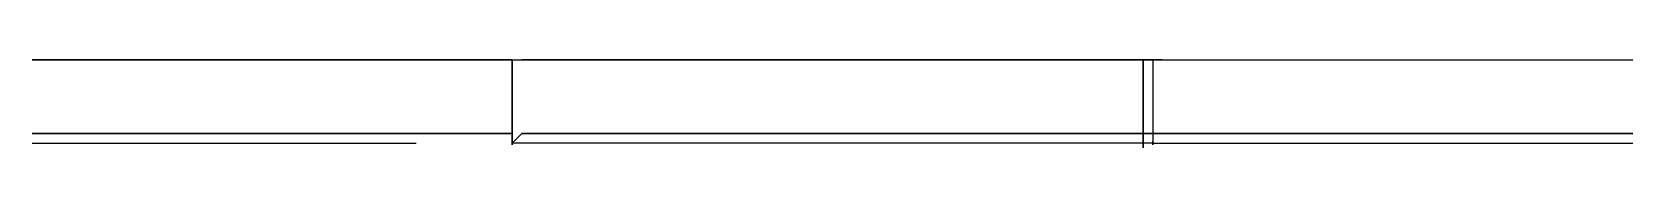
# Model space of a CAD drawing. Header units: inches. Extents: x 462 to 6462, y -4013 to 671.
# Drawn here: x 462 to 6462, y 341 to 671 of the extents above; entities outside this region: 38.
import ezdxf

# ---------------------------------------------------------------- set-up
doc = ezdxf.new("R2010")
doc.units = ezdxf.units.IN
doc.header["$PDMODE"] = 1

msp = doc.modelspace()

# ---------------------------------------------------------------- linework, layer by layer
at = {"extrusion": (-9.49411e-16, -1, -2.65269e-14)}
msp.add_line((2261.8, 671.1, 1356), (461.8, 671.1, 36), dxfattribs=at)
at = {"extrusion": (0, 1, -1.83697e-16)}
for p, q in [((461.8, 671.1, -240), (2261.8, 671.1, -240)), ((461.8, 671.1), (461.8, 671.1, -240)), ((497.8, 671.1, -204), (561.7, 671.1, -204)), ((497.8, 671.1, -76.2), (497.8, 671.1, -204)), ((497.8, 671.1, -76.2), (561.7, 671.1, -204)), ((517.9, 671.1, -36), (584.5, 671.1, -169.2)), ((584.5, 671.1, -169.2), (679.7, 671.1, -36)), ((603.9, 671.1, -204), (799.7, 671.1, -204)), ((603.9, 671.1, -204), (701.8, 671.1, -67)), ((701.8, 671.1, -67), (799.7, 671.1, -204)), ((723.9, 671.1, -36), (821.8, 671.1, -173)), ((821.8, 671.1, -173), (919.7, 671.1, -36)), ((843.9, 671.1, -204), (1039.7, 671.1, -204)), ((843.9, 671.1, -204), (941.8, 671.1, -67)), ((941.8, 671.1, -67), (1039.7, 671.1, -204)), ((963.9, 671.1, -36), (1061.8, 671.1, -173)), ((1061.8, 671.1, -173), (1159.7, 671.1, -36)), ((1083.9, 671.1, -204), (1279.7, 671.1, -204)), ((1083.9, 671.1, -204), (1181.8, 671.1, -67)), ((1181.8, 671.1, -67), (1279.7, 671.1, -204)), ((1203.9, 671.1, -36), (1301.8, 671.1, -173)), ((1301.8, 671.1, -173), (1399.7, 671.1, -36)), ((1323.9, 671.1, -204), (1519.7, 671.1, -204)), ((1323.9, 671.1, -204), (1421.8, 671.1, -67)), ((1421.8, 671.1, -67), (1519.7, 671.1, -204)), ((1443.9, 671.1, -36), (1541.8, 671.1, -173)), ((1541.8, 671.1, -173), (1639.7, 671.1, -36)), ((1563.9, 671.1, -204), (1759.7, 671.1, -204)), ((1563.9, 671.1, -204), (1661.8, 671.1, -67)), ((1661.8, 671.1, -67), (1759.7, 671.1, -204)), ((1683.9, 671.1, -36), (1781.8, 671.1, -173)), ((1781.8, 671.1, -173), (1879.7, 671.1, -36)), ((4661.8, 671.1, -240), (6461.8, 671.1, -240)), ((4803.9, 671.1, -204), (4999.7, 671.1, -204)), ((4803.9, 671.1, -204), (4901.8, 671.1, -67)), ((4901.8, 671.1, -67), (4999.7, 671.1, -204)), ((4923.9, 671.1, -36), (5021.8, 671.1, -173)), ((5021.8, 671.1, -173), (5119.7, 671.1, -36)), ((5043.9, 671.1, -204), (5239.7, 671.1, -204)), ((5043.9, 671.1, -204), (5141.8, 671.1, -67)), ((5141.8, 671.1, -67), (5239.7, 671.1, -204)), ((5163.9, 671.1, -36), (5261.8, 671.1, -173)), ((5261.8, 671.1, -173), (5359.7, 671.1, -36)), ((5283.9, 671.1, -204), (5479.7, 671.1, -204)), ((5283.9, 671.1, -204), (5381.8, 671.1, -67)), ((5381.8, 671.1, -67), (5479.7, 671.1, -204)), ((5403.9, 671.1, -36), (5501.8, 671.1, -173)), ((5501.8, 671.1, -173), (5599.7, 671.1, -36)), ((5523.9, 671.1, -204), (5719.7, 671.1, -204)), ((5523.9, 671.1, -204), (5621.8, 671.1, -67)), ((5621.8, 671.1, -67), (5719.7, 671.1, -204)), ((5643.9, 671.1, -36), (5741.8, 671.1, -173)), ((5741.8, 671.1, -173), (5839.7, 671.1, -36)), ((5763.9, 671.1, -204), (5959.7, 671.1, -204)), ((5763.9, 671.1, -204), (5861.8, 671.1, -67)), ((5861.8, 671.1, -67), (5959.7, 671.1, -204)), ((5883.9, 671.1, -36), (5981.8, 671.1, -173)), ((5981.8, 671.1, -173), (6079.7, 671.1, -36)), ((6003.9, 671.1, -204), (6199.7, 671.1, -204)), ((6003.9, 671.1, -204), (6101.8, 671.1, -67)), ((6101.8, 671.1, -67), (6199.7, 671.1, -204)), ((6123.9, 671.1, -36), (6221.8, 671.1, -173)), ((6221.8, 671.1, -173), (6319.7, 671.1, -36)), ((6243.9, 671.1, -204), (6405.7, 671.1, -204)), ((6243.9, 671.1, -204), (6339.1, 671.1, -70.8)), ((6339.1, 671.1, -70.8), (6405.7, 671.1, -204)), ((6361.9, 671.1, -36), (6425.8, 671.1, -163.8)), ((6425.8, 671.1, -163.8), (6425.8, 671.1, -36)), ((6461.8, 671.1, -240), (6461.8, 671.1)), ((461.8, 395.1, -240), (2261.8, 395.1, -240)), ((2261.8, 395.1), (461.8, 395.1)), ((461.8, 395.1), (461.8, 395.1, -240)), ((497.8, 395.1, -204), (561.7, 395.1, -204)), ((497.8, 395.1, -76.2), (497.8, 395.1, -204)), ((497.8, 395.1, -76.2), (561.7, 395.1, -204)), ((679.7, 395.1, -36), (517.9, 395.1, -36)), ((517.9, 395.1, -36), (584.5, 395.1, -169.2)), ((584.5, 395.1, -169.2), (679.7, 395.1, -36)), ((603.9, 395.1, -204), (799.7, 395.1, -204)), ((603.9, 395.1, -204), (701.8, 395.1, -67)), ((701.8, 395.1, -67), (799.7, 395.1, -204)), ((919.7, 395.1, -36), (723.9, 395.1, -36)), ((723.9, 395.1, -36), (821.8, 395.1, -173)), ((821.8, 395.1, -173), (919.7, 395.1, -36)), ((843.9, 395.1, -204), (1039.7, 395.1, -204)), ((843.9, 395.1, -204), (941.8, 395.1, -67)), ((941.8, 395.1, -67), (1039.7, 395.1, -204)), ((1159.7, 395.1, -36), (963.9, 395.1, -36)), ((963.9, 395.1, -36), (1061.8, 395.1, -173)), ((1061.8, 395.1, -173), (1159.7, 395.1, -36)), ((1083.9, 395.1, -204), (1279.7, 395.1, -204)), ((1083.9, 395.1, -204), (1181.8, 395.1, -67)), ((1181.8, 395.1, -67), (1279.7, 395.1, -204)), ((1399.7, 395.1, -36), (1203.9, 395.1, -36)), ((1203.9, 395.1, -36), (1301.8, 395.1, -173)), ((1301.8, 395.1, -173), (1399.7, 395.1, -36)), ((1323.9, 395.1, -204), (1519.7, 395.1, -204)), ((1323.9, 395.1, -204), (1421.8, 395.1, -67)), ((1421.8, 395.1, -67), (1519.7, 395.1, -204)), ((1639.7, 395.1, -36), (1443.9, 395.1, -36)), ((1443.9, 395.1, -36), (1541.8, 395.1, -173)), ((1541.8, 395.1, -173), (1639.7, 395.1, -36)), ((1563.9, 395.1, -204), (1759.7, 395.1, -204)), ((1563.9, 395.1, -204), (1661.8, 395.1, -67)), ((1661.8, 395.1, -67), (1759.7, 395.1, -204)), ((1879.7, 395.1, -36), (1683.9, 395.1, -36)), ((1683.9, 395.1, -36), (1781.8, 395.1, -173)), ((1781.8, 395.1, -173), (1879.7, 395.1, -36)), ((1803.9, 395.1, -204), (1999.7, 395.1, -204)), ((1803.9, 395.1, -204), (1901.8, 395.1, -67)), ((1901.8, 395.1, -67), (1999.7, 395.1, -204)), ((2119.7, 395.1, -36), (1923.9, 395.1, -36)), ((1923.9, 395.1, -36), (2021.8, 395.1, -173)), ((2021.8, 395.1, -173), (2119.7, 395.1, -36)), ((2043.9, 395.1, -204), (2205.7, 395.1, -204)), ((2043.9, 395.1, -204), (2139.1, 395.1, -70.8)), ((2139.1, 395.1, -70.8), (2205.7, 395.1, -204)), ((2225.8, 395.1, -36), (2161.9, 395.1, -36)), ((2161.9, 395.1, -36), (2225.8, 395.1, -163.8)), ((2225.8, 395.1, -163.8), (2225.8, 395.1, -36)), ((2261.8, 395.1, -240), (2261.8, 395.1)), ((4661.8, 395.1, -240), (6461.8, 395.1, -240)), ((6461.8, 395.1), (4661.8, 395.1)), ((4661.8, 395.1), (4661.8, 395.1, -240)), ((4697.8, 395.1, -76.2), (4697.8, 395.1, -204)), ((4697.8, 395.1, -204), (4761.7, 395.1, -204)), ((4697.8, 395.1, -76.2), (4761.7, 395.1, -204)), ((4717.9, 395.1, -36), (4784.5, 395.1, -169.2)), ((4879.7, 395.1, -36), (4717.9, 395.1, -36)), ((4784.5, 395.1, -169.2), (4879.7, 395.1, -36)), ((4803.9, 395.1, -204), (4901.8, 395.1, -67)), ((4803.9, 395.1, -204), (4999.7, 395.1, -204)), ((4901.8, 395.1, -67), (4999.7, 395.1, -204)), ((4923.9, 395.1, -36), (5021.8, 395.1, -173)), ((5119.7, 395.1, -36), (4923.9, 395.1, -36)), ((5021.8, 395.1, -173), (5119.7, 395.1, -36)), ((5043.9, 395.1, -204), (5141.8, 395.1, -67)), ((5043.9, 395.1, -204), (5239.7, 395.1, -204)), ((5141.8, 395.1, -67), (5239.7, 395.1, -204)), ((5163.9, 395.1, -36), (5261.8, 395.1, -173)), ((5359.7, 395.1, -36), (5163.9, 395.1, -36)), ((5261.8, 395.1, -173), (5359.7, 395.1, -36)), ((5283.9, 395.1, -204), (5381.8, 395.1, -67)), ((5283.9, 395.1, -204), (5479.7, 395.1, -204)), ((5381.8, 395.1, -67), (5479.7, 395.1, -204)), ((5403.9, 395.1, -36), (5501.8, 395.1, -173)), ((5599.7, 395.1, -36), (5403.9, 395.1, -36)), ((5501.8, 395.1, -173), (5599.7, 395.1, -36)), ((5523.9, 395.1, -204), (5621.8, 395.1, -67)), ((5523.9, 395.1, -204), (5719.7, 395.1, -204)), ((5621.8, 395.1, -67), (5719.7, 395.1, -204)), ((5643.9, 395.1, -36), (5741.8, 395.1, -173)), ((5839.7, 395.1, -36), (5643.9, 395.1, -36)), ((5741.8, 395.1, -173), (5839.7, 395.1, -36)), ((5763.9, 395.1, -204), (5861.8, 395.1, -67)), ((5763.9, 395.1, -204), (5959.7, 395.1, -204)), ((5861.8, 395.1, -67), (5959.7, 395.1, -204)), ((5883.9, 395.1, -36), (5981.8, 395.1, -173)), ((6079.7, 395.1, -36), (5883.9, 395.1, -36)), ((5981.8, 395.1, -173), (6079.7, 395.1, -36)), ((6003.9, 395.1, -204), (6101.8, 395.1, -67)), ((6003.9, 395.1, -204), (6199.7, 395.1, -204)), ((6101.8, 395.1, -67), (6199.7, 395.1, -204)), ((6123.9, 395.1, -36), (6221.8, 395.1, -173)), ((6319.7, 395.1, -36), (6123.9, 395.1, -36)), ((6221.8, 395.1, -173), (6319.7, 395.1, -36)), ((6243.9, 395.1, -204), (6339.1, 395.1, -70.8)), ((6243.9, 395.1, -204), (6405.7, 395.1, -204)), ((6339.1, 395.1, -70.8), (6405.7, 395.1, -204)), ((6425.8, 395.1, -36), (6361.9, 395.1, -36)), ((6361.9, 395.1, -36), (6425.8, 395.1, -163.8)), ((6425.8, 395.1, -163.8), (6425.8, 395.1, -36)), ((6461.8, 395.1, -240), (6461.8, 395.1))]:
    msp.add_line(p, q, dxfattribs=at)
for p, q in [((2261.8, 671.1, 1356), (821.8, 671.1, 36)), ((1541.8, 671.1, 36), (2261.8, 671.1, 1356)), ((2261.8, 671.1, 1356), (1901.8, 671.1, 36)), ((2261.8, 671.1), (4661.8, 671.1)), ((2261.8, 359.1), (2261.8, 671.1)), ((2389.1, 671.1, 1031.5), (2389.1, 671.1, 36)), ((2568.8, 671.1, 746.3), (2568.8, 671.1, 36)), ((2822.1, 671.1, 524), (2822.1, 671.1, 36)), ((3128.2, 671.1, 382.8), (3128.2, 671.1, 36)), ((3461.8, 671.1, 334.4), (3461.8, 671.1, 36)), ((3795.4, 671.1, 382.8), (3795.4, 671.1, 36)), ((4101.5, 671.1, 524), (4101.5, 671.1, 36)), ((4354.8, 671.1, 746.3), (4354.8, 671.1, 36)), ((4534.5, 671.1, 1031.5), (4534.5, 671.1, 36)), ((4661.8, 671.1), (4661.8, 359.1)), ((4661.8, 671.1, 1356), (6461.8, 671.1, 36)), ((4661.8, 671.1, 1356), (6101.8, 671.1, 36)), ((4661.8, 671.1, 1356), (5741.8, 671.1, 36)), ((4661.8, 671.1, 1356), (5021.8, 671.1, 36)), ((2261.8, 359.1, 36), (2297.8, 395.1, 1320)), ((461.8, 359.1, 36), (821.8, 359.1, 36)), ((821.8, 359.1, 36), (1181.8, 359.1, 36)), ((1541.8, 359.1, 36), (1901.8, 359.1, 36)), ((4661.8, 359.1), (2261.8, 359.1)), ((4661.8, 359.1, 36), (6461.8, 359.1, 36))]:
    msp.add_line(p, q)
at = {"extrusion": (-1, 9.49411e-16, -6.12323e-17)}
msp.add_line((2261.8, 671.1, 1356), (1181.8, 671.1, 36), dxfattribs=at)
at = {"extrusion": (1, -6.12323e-17, 6.12323e-17)}
for p, q in [((2261.8, 359.1, 36), (2261.8, 671.1, 36)), ((2261.8, 671.1, 36), (2261.8, 671.1, -564)), ((2261.8, 671.1, -564), (2261.8, 635.1, -564)), ((2261.8, 671.1, 36), (2261.8, 671.1, -444)), ((2261.8, 671.1, 36), (2261.8, 671.1, -204)), ((4625.8, 359.1, 36), (4625.8, 671.1, 36)), ((4625.8, 671.1, 36), (4625.8, 671.1, -564)), ((4625.8, 671.1, -564), (4625.8, 635.1, -564)), ((4625.8, 671.1, 36), (4625.8, 671.1, -444)), ((4625.8, 671.1, 36), (4625.8, 671.1, -204)), ((2261.8, 635.1, -22.8), (2261.8, 635.1, -163.2)), ((2261.8, 635.1, -245.6), (2261.8, 635.1, -402.4)), ((2261.8, 635.1, -462), (2261.8, 635.1, -564)), ((2261.8, 635.1, -22.8), (2261.8, 635.1, -163.2)), ((2261.8, 635.1, -245.6), (2261.8, 635.1, -402.4)), ((2261.8, 635.1, -462), (2261.8, 395.1, -462)), ((2261.8, 544.5, -93), (2261.8, 635.1, -163.2)), ((2261.8, 635.1, -22.8), (2261.8, 544.5, -93)), ((2261.8, 542.9, -324), (2261.8, 635.1, -402.4)), ((2261.8, 635.1, -245.6), (2261.8, 542.9, -324)), ((2261.8, 607.3, -426), (2261.8, 422.9, -426)), ((2261.8, 607.3, -222), (2261.8, 422.9, -222)), ((2261.8, 515.1, -347.6), (2261.8, 607.3, -426)), ((2261.8, 607.3, -222), (2261.8, 515.1, -300.4)), ((2261.8, 424.5), (2261.8, 605.7)), ((2261.8, 605.7, -186), (2261.8, 424.5, -186)), ((2261.8, 515.1, -115.8), (2261.8, 605.7, -186)), ((2261.8, 605.7), (2261.8, 515.1, -70.2)), ((4625.8, 635.1, -22.8), (4625.8, 635.1, -163.2)), ((4625.8, 635.1, -245.6), (4625.8, 635.1, -402.4)), ((4625.8, 635.1, -462), (4625.8, 635.1, -564)), ((4625.8, 635.1, -22.8), (4625.8, 635.1, -163.2)), ((4625.8, 635.1, -245.6), (4625.8, 635.1, -402.4)), ((4625.8, 635.1, -462), (4625.8, 395.1, -462)), ((4625.8, 544.5, -93), (4625.8, 635.1, -163.2)), ((4625.8, 635.1, -22.8), (4625.8, 544.5, -93)), ((4625.8, 542.9, -324), (4625.8, 635.1, -402.4)), ((4625.8, 635.1, -245.6), (4625.8, 542.9, -324)), ((4625.8, 607.3, -426), (4625.8, 422.9, -426)), ((4625.8, 607.3, -222), (4625.8, 422.9, -222)), ((4625.8, 515.1, -347.6), (4625.8, 607.3, -426)), ((4625.8, 607.3, -222), (4625.8, 515.1, -300.4)), ((4625.8, 424.5), (4625.8, 605.7)), ((4625.8, 605.7, -186), (4625.8, 424.5, -186)), ((4625.8, 515.1, -115.8), (4625.8, 605.7, -186)), ((4625.8, 605.7), (4625.8, 515.1, -70.2)), ((2261.8, 424.5), (2261.8, 515.1, -70.2)), ((2261.8, 515.1, -115.8), (2261.8, 424.5, -186)), ((2261.8, 422.9, -222), (2261.8, 515.1, -300.4)), ((2261.8, 515.1, -347.6), (2261.8, 422.9, -426)), ((2261.8, 395.1, -245.6), (2261.8, 487.3, -324)), ((2261.8, 487.3, -324), (2261.8, 395.1, -402.4)), ((2261.8, 395.1, -22.8), (2261.8, 485.7, -93)), ((2261.8, 485.7, -93), (2261.8, 395.1, -163.2)), ((4625.8, 424.5), (4625.8, 515.1, -70.2)), ((4625.8, 515.1, -115.8), (4625.8, 424.5, -186)), ((4625.8, 422.9, -222), (4625.8, 515.1, -300.4)), ((4625.8, 515.1, -347.6), (4625.8, 422.9, -426)), ((4625.8, 395.1, -245.6), (4625.8, 487.3, -324)), ((4625.8, 487.3, -324), (4625.8, 395.1, -402.4)), ((4625.8, 395.1, -22.8), (4625.8, 485.7, -93)), ((4625.8, 485.7, -93), (4625.8, 395.1, -163.2)), ((2261.8, 395.1, -564), (2261.8, 359.1, -564)), ((2261.8, 395.1, -564), (2261.8, 395.1, -462)), ((2261.8, 395.1, -402.4), (2261.8, 395.1, -245.6)), ((2261.8, 395.1, -163.2), (2261.8, 395.1, -22.8)), ((4625.8, 395.1, -564), (4625.8, 359.1, -564)), ((4625.8, 395.1, -564), (4625.8, 395.1, -462)), ((4625.8, 395.1, -402.4), (4625.8, 395.1, -245.6)), ((4625.8, 395.1, -163.2), (4625.8, 395.1, -22.8)), ((2261.8, 359.1, -564), (2261.8, 359.1, 36)), ((4625.8, 359.1, -564), (4625.8, 359.1, 36))]:
    msp.add_line(p, q, dxfattribs=at)
at = {"extrusion": (1, -9.49411e-16, 6.12323e-17)}
for p, q in [((2261.8, 359.1, 396), (2261.8, 671.1, 396)), ((2261.8, 671.1, 396), (2261.8, 671.1, 36)), ((2261.8, 671.1, 36), (2261.8, 635.1, 36)), ((2261.8, 359.1, 756), (2261.8, 671.1, 756)), ((2261.8, 671.1, 756), (2261.8, 671.1, 396)), ((2261.8, 671.1, 396), (2261.8, 359.1, 396)), ((2261.8, 359.1, 1116), (2261.8, 671.1, 1116)), ((2261.8, 671.1, 1116), (2261.8, 671.1, 756)), ((2261.8, 671.1, 756), (2261.8, 359.1, 756)), ((2261.8, 359.1, 1356), (2261.8, 671.1, 1356)), ((2261.8, 671.1, 1356), (2261.8, 671.1, 1116)), ((2261.8, 671.1, 1116), (2261.8, 359.1, 1116)), ((4625.8, 359.1, 396), (4625.8, 671.1, 396)), ((4625.8, 671.1, 396), (4625.8, 671.1, 36)), ((4625.8, 671.1, 36), (4625.8, 635.1, 36)), ((4625.8, 359.1, 756), (4625.8, 671.1, 756)), ((4625.8, 671.1, 756), (4625.8, 671.1, 396)), ((4625.8, 671.1, 396), (4625.8, 359.1, 396)), ((4625.8, 359.1, 1116), (4625.8, 671.1, 1116)), ((4625.8, 671.1, 1116), (4625.8, 671.1, 756)), ((4625.8, 671.1, 756), (4625.8, 359.1, 756)), ((4625.8, 359.1, 1356), (4625.8, 671.1, 1356)), ((4625.8, 671.1, 1356), (4625.8, 671.1, 1116)), ((4625.8, 671.1, 1116), (4625.8, 359.1, 1116)), ((4661.8, 671.1, 1356), (5381.8, 671.1, 36)), ((2261.8, 635.1, 300), (2261.8, 635.1, 36)), ((2261.8, 635.1, 660), (2261.8, 635.1, 492)), ((2261.8, 635.1, 1020), (2261.8, 635.1, 852)), ((2261.8, 395.1, 1320), (2261.8, 635.1, 1320)), ((2261.8, 635.1, 1320), (2261.8, 635.1, 1152)), ((2261.8, 635.1, 1152), (2261.8, 395.1, 1152)), ((4625.8, 635.1, 300), (4625.8, 635.1, 36)), ((4625.8, 635.1, 660), (4625.8, 635.1, 492)), ((4625.8, 635.1, 1020), (4625.8, 635.1, 852)), ((4625.8, 395.1, 1320), (4625.8, 635.1, 1320)), ((4625.8, 635.1, 1320), (4625.8, 635.1, 1152)), ((4625.8, 635.1, 1152), (4625.8, 395.1, 1152)), ((2261.8, 455.1, 360), (2261.8, 575.1, 360)), ((2261.8, 455.1, 720), (2261.8, 575.1, 720)), ((2261.8, 575.1, 432), (2261.8, 455.1, 432)), ((2261.8, 455.1, 1080), (2261.8, 575.1, 1080)), ((2261.8, 575.1, 792), (2261.8, 455.1, 792)), ((4625.8, 455.1, 360), (4625.8, 575.1, 360)), ((4625.8, 455.1, 720), (4625.8, 575.1, 720)), ((4625.8, 575.1, 432), (4625.8, 455.1, 432)), ((4625.8, 455.1, 1080), (4625.8, 575.1, 1080)), ((4625.8, 575.1, 792), (4625.8, 455.1, 792)), ((2261.8, 395.1, 36), (2261.8, 359.1, 36)), ((2261.8, 395.1, 36), (2261.8, 395.1, 300)), ((2261.8, 395.1, 492), (2261.8, 395.1, 660)), ((2261.8, 395.1, 852), (2261.8, 395.1, 1020)), ((2261.8, 395.1, 1152), (2261.8, 395.1, 1320)), ((4625.8, 395.1, 36), (4625.8, 359.1, 36)), ((4625.8, 395.1, 36), (4625.8, 395.1, 300)), ((4625.8, 395.1, 492), (4625.8, 395.1, 660)), ((4625.8, 395.1, 852), (4625.8, 395.1, 1020)), ((4625.8, 395.1, 1152), (4625.8, 395.1, 1320)), ((2261.8, 359.1, 36), (2261.8, 359.1, 396)), ((2261.8, 359.1, 396), (2261.8, 359.1, 756)), ((2261.8, 359.1, 756), (2261.8, 359.1, 1116)), ((2261.8, 359.1, 1116), (2261.8, 359.1, 1356)), ((4625.8, 359.1, 36), (4625.8, 359.1, 396)), ((4625.8, 359.1, 396), (4625.8, 359.1, 756)), ((4625.8, 359.1, 756), (4625.8, 359.1, 1116)), ((4625.8, 359.1, 1116), (4625.8, 359.1, 1356))]:
    msp.add_line(p, q, dxfattribs=at)
at = {"extrusion": (0, -1, 6.12323e-17)}
for p, q in [((4697.8, 671.1, -240.2), (2297.8, 671.1, -240.2)), ((2515.7, 671.1, -204.2), (2353.9, 671.1, -204.2)), ((2420.5, 671.1, -71), (2515.7, 671.1, -204.2)), ((2439.9, 671.1, -36.2), (2537.8, 671.1, -173.2)), ((2537.8, 671.1, -173.2), (2635.7, 671.1, -36.2)), ((2755.7, 671.1, -204.2), (2559.9, 671.1, -204.2)), ((2559.9, 671.1, -204.2), (2657.8, 671.1, -67.2)), ((2657.8, 671.1, -67.2), (2755.7, 671.1, -204.2)), ((2679.9, 671.1, -36.2), (2777.8, 671.1, -173.2)), ((2777.8, 671.1, -173.2), (2875.7, 671.1, -36.2)), ((2995.7, 671.1, -204.2), (2799.9, 671.1, -204.2)), ((2799.9, 671.1, -204.2), (2897.8, 671.1, -67.2)), ((2297.8, 395.1, -0.2), (4697.8, 395.1, -0.2)), ((4697.8, 395.1, -240.2), (2297.8, 395.1, -240.2)), ((2297.8, 395.1, -240.2), (2297.8, 395.1, -0.2)), ((2333.8, 395.1, -36.2), (2397.7, 395.1, -36.2)), ((2333.8, 395.1, -163.9), (2333.8, 395.1, -36.2)), ((2333.8, 395.1, -163.9), (2397.7, 395.1, -36.2)), ((2353.9, 395.1, -204.2), (2420.5, 395.1, -71)), ((2515.7, 395.1, -204.2), (2353.9, 395.1, -204.2)), ((2420.5, 395.1, -71), (2515.7, 395.1, -204.2)), ((2439.9, 395.1, -36.2), (2537.8, 395.1, -173.2)), ((2439.9, 395.1, -36.2), (2635.7, 395.1, -36.2)), ((2537.8, 395.1, -173.2), (2635.7, 395.1, -36.2)), ((2559.9, 395.1, -204.2), (2657.8, 395.1, -67.2)), ((2755.7, 395.1, -204.2), (2559.9, 395.1, -204.2)), ((2657.8, 395.1, -67.2), (2755.7, 395.1, -204.2)), ((2679.9, 395.1, -36.2), (2777.8, 395.1, -173.2)), ((2679.9, 395.1, -36.2), (2875.7, 395.1, -36.2)), ((2777.8, 395.1, -173.2), (2875.7, 395.1, -36.2)), ((2799.9, 395.1, -204.2), (2897.8, 395.1, -67.2)), ((2995.7, 395.1, -204.2), (2799.9, 395.1, -204.2)), ((2897.8, 395.1, -67.2), (2995.7, 395.1, -204.2)), ((2919.9, 395.1, -36.2), (3017.8, 395.1, -173.2)), ((2919.9, 395.1, -36.2), (3115.7, 395.1, -36.2)), ((3017.8, 395.1, -173.2), (3115.7, 395.1, -36.2)), ((3039.9, 395.1, -204.2), (3137.8, 395.1, -67.2)), ((3235.7, 395.1, -204.2), (3039.9, 395.1, -204.2)), ((3137.8, 395.1, -67.2), (3235.7, 395.1, -204.2)), ((3159.9, 395.1, -36.2), (3257.8, 395.1, -173.2)), ((3159.9, 395.1, -36.2), (3355.7, 395.1, -36.2)), ((3257.8, 395.1, -173.2), (3355.7, 395.1, -36.2)), ((3279.9, 395.1, -204.2), (3377.8, 395.1, -67.2)), ((3475.7, 395.1, -204.2), (3279.9, 395.1, -204.2)), ((3377.8, 395.1, -67.2), (3475.7, 395.1, -204.2)), ((3399.9, 395.1, -36.2), (3497.8, 395.1, -173.2)), ((3399.9, 395.1, -36.2), (3595.7, 395.1, -36.2)), ((3497.8, 395.1, -173.2), (3595.7, 395.1, -36.2)), ((3519.9, 395.1, -204.2), (3617.8, 395.1, -67.2)), ((3715.7, 395.1, -204.2), (3519.9, 395.1, -204.2)), ((3617.8, 395.1, -67.2), (3715.7, 395.1, -204.2)), ((3639.9, 395.1, -36.2), (3737.8, 395.1, -173.2)), ((3639.9, 395.1, -36.2), (3835.7, 395.1, -36.2)), ((3737.8, 395.1, -173.2), (3835.7, 395.1, -36.2)), ((3759.9, 395.1, -204.2), (3857.8, 395.1, -67.2)), ((3955.7, 395.1, -204.2), (3759.9, 395.1, -204.2)), ((3857.8, 395.1, -67.2), (3955.7, 395.1, -204.2)), ((3879.9, 395.1, -36.2), (3977.8, 395.1, -173.2)), ((3879.9, 395.1, -36.2), (4075.7, 395.1, -36.2)), ((3977.8, 395.1, -173.2), (4075.7, 395.1, -36.2)), ((3999.9, 395.1, -204.2), (4097.8, 395.1, -67.2)), ((4195.7, 395.1, -204.2), (3999.9, 395.1, -204.2)), ((4097.8, 395.1, -67.2), (4195.7, 395.1, -204.2)), ((4119.9, 395.1, -36.2), (4217.8, 395.1, -173.2)), ((4119.9, 395.1, -36.2), (4315.7, 395.1, -36.2)), ((4217.8, 395.1, -173.2), (4315.7, 395.1, -36.2)), ((4239.9, 395.1, -204.2), (4337.8, 395.1, -67.2)), ((4435.7, 395.1, -204.2), (4239.9, 395.1, -204.2)), ((4337.8, 395.1, -67.2), (4435.7, 395.1, -204.2)), ((4359.9, 395.1, -36.2), (4457.8, 395.1, -173.2)), ((4359.9, 395.1, -36.2), (4555.7, 395.1, -36.2)), ((4457.8, 395.1, -173.2), (4555.7, 395.1, -36.2)), ((4641.7, 395.1, -204.2), (4479.9, 395.1, -204.2)), ((4479.9, 395.1, -204.2), (4575.1, 395.1, -71)), ((4575.1, 395.1, -71), (4641.7, 395.1, -204.2)), ((4597.9, 395.1, -36.2), (4661.8, 395.1, -163.9)), ((4597.9, 395.1, -36.2), (4661.8, 395.1, -36.2)), ((4661.8, 395.1, -36.2), (4661.8, 395.1, -163.9)), ((4697.8, 395.1, -0.2), (4697.8, 395.1, -240.2))]:
    msp.add_line(p, q, dxfattribs=at)
at = {"extrusion": (-6.12323e-17, -1, 0)}
msp.add_line((1181.8, 359.1, 36), (1541.8, 359.1, 36), dxfattribs=at)
at = {"extrusion": (-1, 0, 6.12323e-17)}
for centre, radius in [((-359.1, 1356, -2261.8), 6), ((-359.1, 1356, -4625.8), 18), ((-359.1, 1356, -4661.8), 6)]:
    msp.add_circle(centre, radius, dxfattribs=at)
at = {"extrusion": (0, 1, -1.83697e-16)}
msp.add_arc((-3461.8, 1508.3, 671.1), 1173.9, 187.45562, 352.54438, dxfattribs=at)
at = {"extrusion": (1, -9.49411e-16, 6.12323e-17)}
for centre, start, end in [((575.1, 300, 2261.8), 0, 90), ((575.1, 660, 2261.8), 0, 90), ((575.1, 492, 2261.8), 270, 0), ((575.1, 1020, 2261.8), 0, 90), ((575.1, 852, 2261.8), 270, 0), ((575.1, 300, 4625.8), 0, 90), ((575.1, 660, 4625.8), 0, 90), ((575.1, 492, 4625.8), 270, 0), ((575.1, 1020, 4625.8), 0, 90), ((575.1, 852, 4625.8), 270, 0), ((455.1, 300, 2261.8), 90, 180), ((455.1, 660, 2261.8), 90, 180), ((455.1, 492, 2261.8), 180, 270), ((455.1, 1020, 2261.8), 90, 180), ((455.1, 852, 2261.8), 180, 270), ((455.1, 300, 4625.8), 90, 180), ((455.1, 660, 4625.8), 90, 180), ((455.1, 492, 4625.8), 180, 270), ((455.1, 1020, 4625.8), 90, 180), ((455.1, 852, 4625.8), 180, 270)]:
    msp.add_arc(centre, 60, start, end, dxfattribs=at)
at = {"extrusion": (0, 1, -1.83697e-16)}
for p in [(2389.1, 671.1, 1031.5), (2568.8, 671.1, 746.3), (2822.1, 671.1, 524), (3128.2, 671.1, 382.8), (3461.8, 671.1, 334.4), (3795.4, 671.1, 382.8), (4101.5, 671.1, 524), (4354.8, 671.1, 746.3), (4534.5, 671.1, 1031.5), (2389.1, 359.1, 1031.5), (2568.8, 359.1, 746.3), (2822.1, 359.1, 524), (3128.2, 359.1, 382.8), (3461.8, 359.1, 334.4), (3795.4, 359.1, 382.8), (4101.5, 359.1, 524), (4354.8, 359.1, 746.3), (4534.5, 359.1, 1031.5)]:
    msp.add_point(p, dxfattribs=at)
for p in [(5021.8, 359.1, 36), (5381.8, 359.1, 36), (5741.8, 359.1, 36), (6101.8, 359.1, 36), (3921.9, -3773.4, 36), (4041.9, -3773.4, 36), (4161.9, -3773.4, 36), (4281.9, -3773.4, 36), (4401.9, -3773.4, 36), (4521.9, -3773.4, 36), (4641.9, -3773.4, 36), (4761.9, -3773.4, 36), (4881.9, -3773.4, 36), (5001.9, -3773.4, 36), (5121.9, -3773.4, 36), (5241.9, -3773.4, 36), (5361.9, -3773.4, 36), (5481.9, -3773.4, 36), (5601.9, -3773.4, 36), (5721.9, -3773.4, 36), (5841.9, -3773.4, 36), (5961.9, -3773.4, 36), (6081.9, -3773.4, 36), (3921.9, -4013.4, 36), (4041.9, -4013.4, 36), (4161.9, -4013.4, 36), (4281.9, -4013.4, 36), (4401.9, -4013.4, 36), (4521.9, -4013.4, 36), (4641.9, -4013.4, 36), (4761.9, -4013.4, 36), (4881.9, -4013.4, 36), (5001.9, -4013.4, 36), (5121.9, -4013.4, 36), (5241.9, -4013.4, 36), (5361.9, -4013.4, 36), (5481.9, -4013.4, 36), (5601.9, -4013.4, 36), (5721.9, -4013.4, 36), (5841.9, -4013.4, 36), (5961.9, -4013.4, 36), (6081.9, -4013.4, 36)]:
    msp.add_point(p)

doc.saveas('drawing.dxf')
